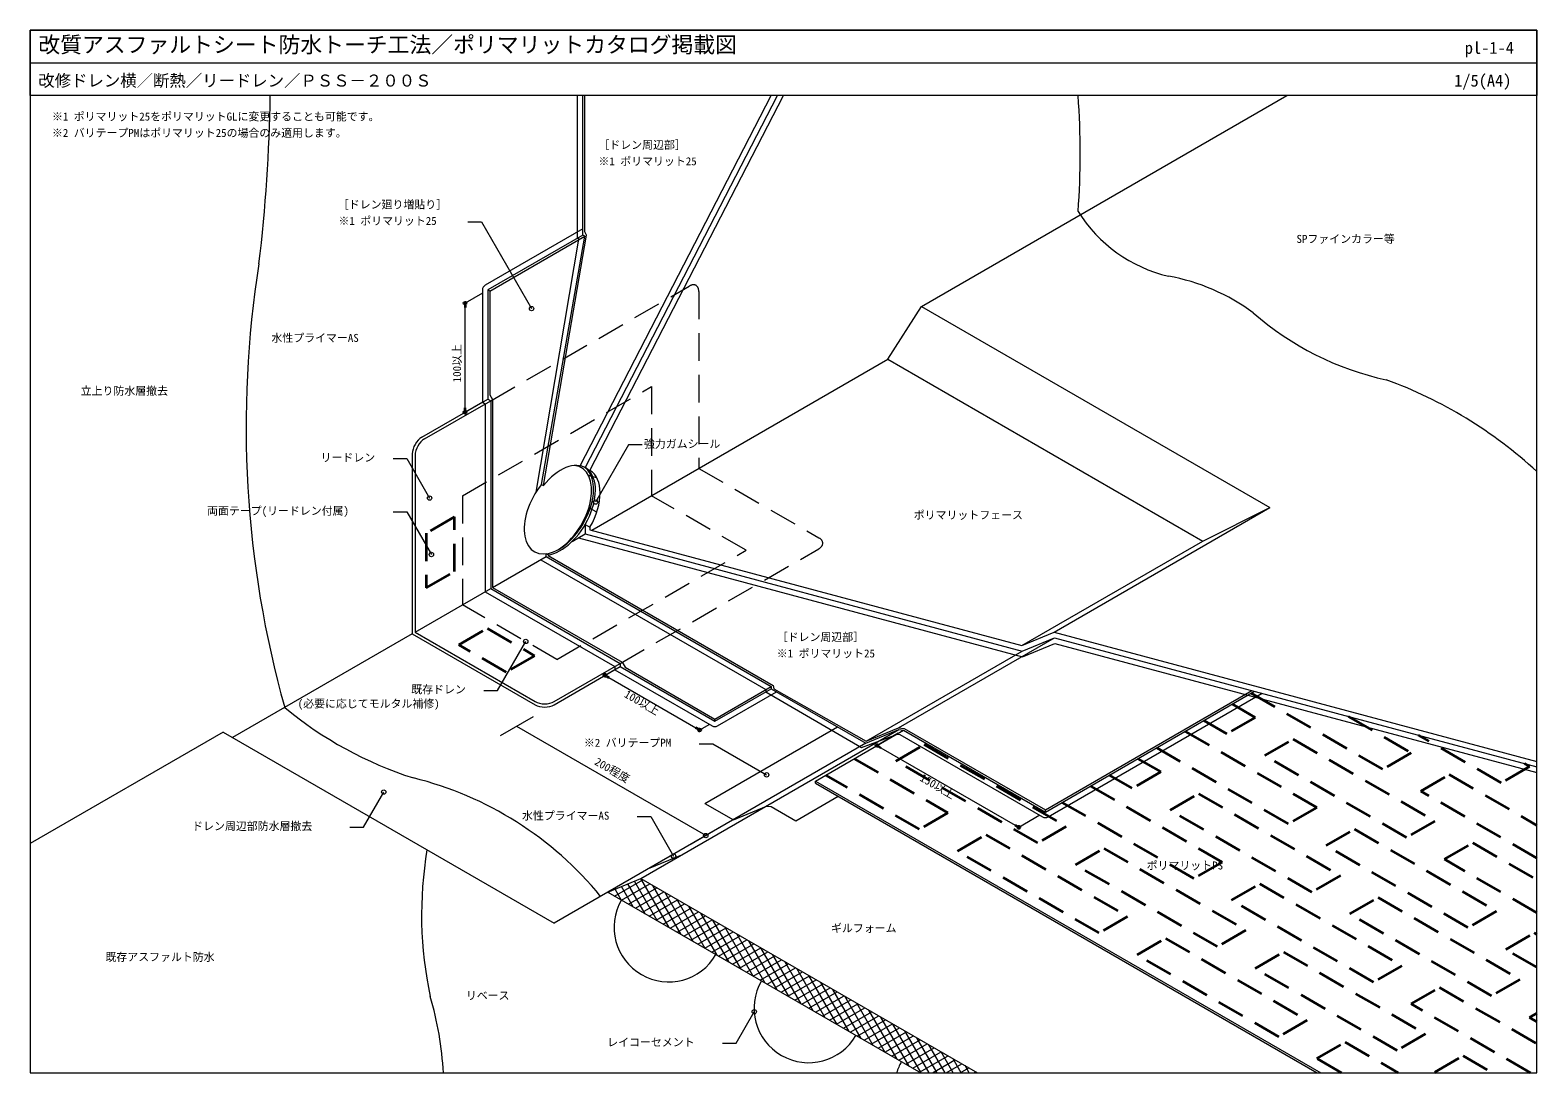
# Model space of a CAD drawing. Units: millimetres, scale not verified. Extents: x -690 to 690, y -478 to 477.
import ezdxf
from ezdxf.enums import TextEntityAlignment as Align

# ---------------------------------------------------------------- set-up
doc = ezdxf.new("R2010")
doc.units = ezdxf.units.MM
doc.header["$LTSCALE"] = 2
doc.linetypes.add('USER1', pattern=[19.05, 12.7, -6.35])
for name, color, linetype, lineweight in [('0-0_0', 7, 'Continuous', 35), ('0-1_WAKU', 7, 'Continuous', 18), ('0-2_KUTAI', 3, 'USER1', 18), ('0-3_MOJI', 7, 'Continuous', 18), ('0-4_HATCH', 9, 'Continuous', 18), ('0-5_BOUSUI', 1, 'Continuous', 18), ('0-6_kanamono', 4, 'Continuous', 18), ('0-7_bousui2', 7, 'USER1', 35), ('0-9_sunpo', 7, 'Continuous', 18)]:
    doc.layers.add(name, color=color, linetype=linetype, lineweight=lineweight)
doc.styles.add('ＭＳ ゴシック', font='')
doc.styles.get('ＭＳ ゴシック').set_extended_font_data('MS Gothic')

msp = doc.modelspace()

# ---------------------------------------------------------------- linework, layer by layer
at = {"layer": '0-0_0', "lineweight": 18}
msp.add_line((-690.011, 447.493), (689.989, 447.493), dxfattribs=at)
at = {"layer": '0-0_0'}
for p, q in [((-291.701, 228.457), (-291.701, 226.457)), ((-291.701, 225.457), (-291.701, 223.457)), ((-291.701, 129.457), (-291.701, 131.457)), ((-291.701, 126.457), (-291.701, 128.457)), ((-164.326, -113.003), (-162.593, -114.003)), ((-161.727, -114.503), (-159.995, -115.503)), ((-78.589, -162.503), (-80.321, -161.503)), ((-75.991, -164.003), (-77.723, -163.003)), ((84.787, -177.177), (86.519, -178.177)), ((87.386, -178.677), (89.118, -179.677)), ((213.825, -251.677), (212.093, -250.677)), ((216.423, -253.177), (214.691, -252.177))]:
    msp.add_line(p, q, dxfattribs=at)
for centre in [(-291.701, 227.457), (-291.701, 127.457), (-163.46, -113.503), (-76.857, -163.503), (85.653, -177.677), (215.557, -252.677)]:
    msp.add_circle(centre, 1, dxfattribs=at)
at = {"layer": '0-1_WAKU'}
for points in [[(-690.011, -477.507), (689.989, -477.507), (689.989, 477.493), (-690.011, 477.493)], [(689.989, 417.493), (-690.011, 417.493), (-690.011, 477.493), (689.989, 477.493)]]:
    msp.add_lwpolyline(points, close=True, dxfattribs=at)
at = {"layer": '0-2_KUTAI'}
for p in [(-294.111, 51.065), (-207.509, -98.935)]:
    msp.add_line(p, (-294.111, -48.935), dxfattribs=at)
at = {"layer": '0-2_KUTAI', "linetype": 'Continuous'}
msp.add_line((-340.011, -75.435), (-504.555, -170.435), dxfattribs=at)
at = {"layer": '0-2_KUTAI'}
for points in [[(-294.111, 51.065), (-120.906, 151.065), (-120.906, 51.065)], [(-207.509, -98.935), (-34.304, 1.065), (-120.906, 51.065)]]:
    msp.add_lwpolyline(points, dxfattribs=at)
at = {"layer": '0-3_MOJI'}
for p, q in [((-289.171, 301.89), (-276.671, 301.89)), ((-276.671, 301.89), (-230.784, 222.411)), ((-141.847, 97.653), (-172.073, 45.301)), ((-129.347, 97.653), (-141.847, 97.653)), ((-357.53, 85.151), (-345.03, 85.151)), ((-345.03, 85.151), (-324.134, 48.958)), ((-357.53, 36.367), (-345.03, 36.367)), ((-345.03, 36.367), (-322.448, -2.745)), ((-261.984, -127.223), (-236.116, -82.419)), ((-274.484, -127.223), (-261.984, -127.223)), ((-229.403, -151.575), (-259.366, -168.874)), ((-71.179, -260.225), (-244.384, -160.225)), ((-77.363, -176.024), (-64.863, -176.024)), ((-64.863, -176.024), (-15.441, -204.558)), ((-384.66, -252.426), (-366.111, -220.298)), ((-134.036, -242.83), (-121.536, -242.83)), ((-121.536, -242.83), (-100.64, -279.023)), ((-397.16, -252.426), (-384.66, -252.426)), ((-54.647, -250.68), (-84.61, -267.979)), ((-43.472, -450.336), (-26.816, -421.486)), ((-55.972, -450.336), (-43.472, -450.336))]:
    msp.add_line(p, q, dxfattribs=at)
for centre in [(-230.784, 222.411), (-324.134, 48.958), (-172.073, 45.301), (-322.448, -2.745), (-236.116, -82.419), (-15.441, -204.558), (-366.111, -220.298), (-71.179, -260.225), (-100.64, -279.023), (-26.816, -421.486)]:
    msp.add_circle(centre, 2, dxfattribs=at)
at = {"layer": '0-4_HATCH'}
for p, q in [((-154.7, -315.569), (-128.719, -300.569)), ((-115.739, -338.063), (-136.568, -301.986)), ((-104.741, -344.413), (-130.646, -299.544)), ((-159.733, -312.663), (-160.257, -311.755)), ((-148.735, -319.013), (-154.335, -309.313)), ((-137.736, -325.363), (-148.413, -306.871)), ((-148.35, -319.235), (-122.369, -304.235)), ((-126.738, -331.713), (-142.491, -304.428)), ((-142, -322.902), (-116.019, -307.902)), ((-135.65, -326.568), (-109.669, -311.568)), ((-129.3, -330.234), (-103.319, -315.234)), ((-93.742, -350.763), (-119.723, -305.763)), ((-82.744, -357.113), (-108.724, -312.113)), ((-122.95, -333.9), (-96.969, -318.9)), ((-116.6, -337.566), (-90.619, -322.566)), ((-110.25, -341.232), (-84.269, -326.232)), ((-103.9, -344.899), (-77.919, -329.899)), ((-71.745, -363.463), (-97.726, -318.463)), ((-60.746, -369.813), (-86.727, -324.813)), ((-49.748, -376.163), (-75.729, -331.163)), ((-97.55, -348.565), (-71.569, -333.565)), ((-91.2, -352.231), (-65.219, -337.231)), ((-84.85, -355.897), (-58.869, -340.897)), ((-78.5, -359.563), (-52.519, -344.563)), ((-38.749, -382.513), (-64.73, -337.513)), ((-27.751, -388.863), (-53.732, -343.863)), ((-72.15, -363.229), (-46.169, -348.229)), ((-65.8, -366.896), (-39.819, -351.896)), ((-59.45, -370.562), (-33.469, -355.562)), ((-16.752, -395.213), (-42.733, -350.213)), ((-5.754, -401.563), (-31.735, -356.563)), ((-53.1, -374.228), (-27.119, -359.228)), ((-46.75, -377.894), (-20.769, -362.894)), ((-40.4, -381.56), (-14.419, -366.56)), ((-34.05, -385.227), (-8.069, -370.227)), ((5.245, -407.913), (-20.736, -362.913)), ((16.243, -414.263), (-9.738, -369.263)), ((-27.7, -388.893), (-1.719, -373.893)), ((-21.35, -392.559), (4.631, -377.559)), ((-15, -396.225), (10.981, -381.225)), ((-8.65, -399.891), (17.331, -384.891)), ((27.242, -420.613), (1.261, -375.613)), ((38.24, -426.963), (12.259, -381.963)), ((-2.3, -403.557), (23.681, -388.557)), ((4.05, -407.224), (30.031, -392.224)), ((10.4, -410.89), (36.381, -395.89)), ((16.75, -414.556), (42.731, -399.556)), ((49.239, -433.313), (23.258, -388.313)), ((60.237, -439.663), (34.257, -394.663)), ((23.1, -418.222), (49.081, -403.222)), ((29.45, -421.888), (55.431, -406.888)), ((35.8, -425.554), (61.781, -410.554)), ((71.236, -446.013), (45.255, -401.013)), ((82.234, -452.363), (56.254, -407.363)), ((93.233, -458.713), (67.252, -413.713)), ((42.15, -429.221), (68.131, -414.221)), ((48.5, -432.887), (74.481, -417.887)), ((54.85, -436.553), (80.831, -421.553)), ((61.2, -440.219), (87.181, -425.219)), ((104.231, -465.063), (78.251, -420.063)), ((115.23, -471.413), (89.249, -426.413)), ((67.55, -443.885), (93.531, -428.885)), ((73.9, -447.551), (99.881, -432.551)), ((80.25, -451.218), (106.231, -436.218)), ((86.6, -454.884), (112.581, -439.884)), ((126.081, -477.507), (100.248, -432.763)), ((133.413, -477.507), (111.246, -439.113)), ((92.95, -458.55), (118.931, -443.55)), ((99.3, -462.216), (125.281, -447.216)), ((105.65, -465.882), (131.631, -450.882)), ((112, -469.549), (137.981, -454.549)), ((140.745, -477.507), (122.245, -445.463)), ((148.078, -477.507), (133.243, -451.813)), ((118.35, -473.215), (144.331, -458.215)), ((124.7, -476.881), (150.681, -461.881)), ((136.315, -477.507), (157.031, -465.547)), ((155.41, -477.507), (144.242, -458.163)), ((162.742, -477.507), (155.24, -464.513)), ((149.015, -477.507), (163.381, -469.213)), ((161.715, -477.507), (169.731, -472.879)), ((170.075, -477.507), (166.239, -470.863)), ((174.415, -477.507), (176.081, -476.546)), ((177.407, -477.507), (177.237, -477.213))]:
    msp.add_line(p, q, dxfattribs=at)
at = {"layer": '0-5_BOUSUI'}
for p, q in [((-186.287, 78.455), (-11.258, 417.493)), ((-181.571, 76.691), (-5.631, 417.493)), ((126.413, 224.351), (460.943, 417.493)), ((-183.801, 295.527), (-273.229, 243.895)), ((-268.997, 238.565), (-182.069, 288.753)), ((-268.997, 238.565), (-270.729, 239.565)), ((-175.656, 19.456), (95.6, 176.065)), ((95.6, 176.065), (383.912, 9.608)), ((-170.938, 67.461), (-178.487, 69.484)), ((-221.682, 61.356), (-219.95, 60.356)), ((-171.055, 35.946), (-178.308, 40.134)), ((247.849, -73.841), (445.373, 40.199)), ((383.912, 9.608), (445.373, 40.199)), ((-193.696, 9.04), (-181.571, 16.041)), ((-181.571, 24.79), (-177.24, 22.29)), ((-181.571, 24.79), (-181.571, 16.041)), ((-177.24, 22.29), (-177.24, 19.88)), ((218.186, -86.074), (383.912, 9.608)), ((-266.398, -32.935), (-217.416, -4.655)), ((-217.416, -4.655), (-217.416, -2.105)), ((-215.684, -3.105), (-217.416, -2.105)), ((-215.684, -3.655), (-214.394, -2.91)), ((-215.684, -3.105), (-215.684, -3.655)), ((105.365, -161.383), (248.178, -78.93)), ((75.703, -173.615), (218.516, -91.162)), ((-62.883, -153.435), (-11.302, -123.655)), ((-62.883, -155.435), (-11.302, -125.655)), ((-60.383, -159.765), (-6.302, -128.542)), ((239.845, -236.655), (429.078, -127.401)), ((239.845, -238.655), (431.444, -128.035)), ((242.345, -242.985), (438.274, -129.866)), ((-513.216, -165.435), (-690.011, -267.507)), ((-513.216, -165.435), (-210.107, -340.435)), ((-130.558, -299.507), (105.611, -163.155)), ((-71.924, -230.655), (49.32, -160.655)), ((-62.883, -155.435), (-62.883, -153.435)), ((29.223, -210.257), (109.942, -163.655)), ((29.223, -210.257), (492.114, -477.507)), ((29.223, -212.257), (29.223, -210.257)), ((29.223, -212.257), (488.65, -477.507)), ((11.171, -246.63), (49.965, -224.232)), ((239.845, -238.655), (239.845, -236.655)), ((-123.523, -290.446), (-93.212, -277.946)), ((-160.869, -312.007), (-210.107, -340.435)), ((-160.869, -312.007), (-39.626, -382.007))]:
    msp.add_line(p, q, dxfattribs=at)
for points in [[(-226.608, 54.456), (-187.594, 286.17), (-188.801, 286.866), (-188.801, 417.493)], [(-221.682, 61.356), (-182.069, 288.753), (-183.801, 289.753), (-183.801, 417.493)], [(-219.95, 60.356), (-180.337, 289.753), (-182.069, 292.753), (-182.069, 417.493)], [(-181.571, 76.691), (-177.24, 74.191), (-0.011, 417.493)], [(-183.801, 289.753), (-270.729, 239.565), (-270.729, 139.565), (-268.131, 138.065), (-268.131, -33.935), (-149.485, -102.435), (-149.485, -105.435), (-62.883, -155.435)], [(-275.729, 239.565), (-275.729, 136.678), (-273.131, 135.178), (-273.131, -36.822), (-154.485, -105.322), (-154.485, -108.322), (-65.383, -159.765)], [(-268.997, 238.565), (-268.997, 143.565), (-266.398, 139.065), (-266.398, -32.935), (-147.753, -101.435), (-145.155, -105.935), (-62.883, -153.435)], [(95.6, 176.065), (126.413, 224.351), (445.373, 40.199)], [(-181.571, 16.041), (218.516, -91.162), (248.178, -78.93), (689.989, -197.313)], [(-177.24, 19.88), (218.186, -86.074), (247.849, -73.841), (689.989, -192.313)], [(-187.694, 12.505), (218.857, -96.43), (248.519, -84.197), (689.989, -202.489)], [(-222.416, -7.542), (-16.302, -126.542), (-16.302, -128.542), (71.519, -179.372), (104.513, -167.353), (106.53, -167.586), (237.352, -242.989)], [(-217.416, -4.655), (-11.302, -123.655), (-11.302, -125.655), (75.3, -175.655), (105.611, -163.155), (109.942, -163.655), (239.845, -238.655)], [(-215.684, -3.655), (-9.57, -122.655), (-8.739, -125.755), (75.703, -173.615), (105.365, -161.383), (110.497, -161.975), (239.845, -236.655)], [(75.3, -175.655), (-160.869, -312.007), (125.785, -477.507)], [(-71.924, -230.655), (-45.943, -245.655), (-15.632, -233.155), (-11.302, -233.655), (11.171, -246.63)], [(-160.869, -312.007), (-130.558, -299.507), (177.747, -477.507)]]:
    msp.add_lwpolyline(points, dxfattribs=at)
for centre, radius, start, end in [((-1952.643, 440.098), 1482.79, 353.15738, 359.12648), ((-427.581, 364.462), 699.37, 355.65132, 4.34868), ((383.692, 382.995), 134.529, 212.13742, 256.62375), ((458.54, 114.026), 950.768, 170.95875, 195.67768), ((319.847, 69.656), 185.371, 53.44807, 79.83263), ((-270.729, 239.565), 5, 120, 180), ((610.762, 425.307), 274.459, 228.87378, 257.66099), ((411.255, -229.358), 411.41, 47.35068, 69.97836), ((-230.122, 131.318), 355.812, 230.41415, 252.18404), ((-62.883, -155.435), 5, 240, 300), ((-415.339, -517.779), 319.603, 39.17644, 76.17843), ((239.845, -238.655), 5, 240, 300), ((24.302, -332.463), 355.812, 170.41415, 192.18404), ((-105.156, -344.173), 50, 150, 330), ((23.077, -418.209), 50, 150, 330), ((-630.441, -496.608), 319.603, 3.42631, 16.17843), ((151.31, -492.244), 50, 150, 162.85871)]:
    msp.add_arc(centre, radius, start, end, dxfattribs=at)
for centre, start_param, end_param in [((-204.045, 37.765), 0.41046207, 4.45110278), ((-205.777, 38.765), 4.45110278, 9.38623399), ((-207.509, 37.765), 0.81264949, 3.40237717), ((-199.715, 35.265), 1.57079633, 3.14159265)]:
    msp.add_ellipse(centre, major_axis=(-22.474, -38.926), ratio=0.57735, start_param=start_param, end_param=end_param, dxfattribs=at)
at = {"layer": '0-6_kanamono', "linetype": 'USER1'}
for p, q in [((-268.131, 138.065), (-86.265, 243.065)), ((-77.605, 238.065), (-77.605, 76.065)), ((-77.605, 76.065), (32.38, 12.565)), ((-149.485, -102.435), (32.38, 2.565))]:
    msp.add_line(p, q, dxfattribs=at)
at = {"layer": '0-6_kanamono'}
for p, q in [((-331.35, 104.565), (-270.729, 139.565)), ((-328.752, 103.065), (-268.131, 138.065)), ((-340.011, 89.565), (-340.011, -75.435)), ((-337.413, -73.935), (-268.131, -33.935)), ((-340.011, -75.435), (-227.427, -140.435)), ((-210.107, -137.435), (-149.485, -102.435)), ((-210.107, -140.435), (-149.485, -105.435))]:
    msp.add_line(p, q, dxfattribs=at)
msp.add_lwpolyline([(-337.413, 88.065), (-337.413, -73.935), (-227.427, -137.435)], dxfattribs=at)
at = {"layer": '0-6_kanamono', "linetype": 'USER1'}
for centre, major_axis, start_param, end_param in [((-86.265, 233.065), (-6.124, -10.607), 2.35619449, 3.92699082), ((23.72, 7.565), (12.247, 0), 5.49778714, 7.06858347)]:
    msp.add_ellipse(centre, major_axis=major_axis, ratio=0.57735, start_param=start_param, end_param=end_param, dxfattribs=at)
at = {"layer": '0-6_kanamono'}
for centre, major_axis in [((-331.35, 94.565), (-6.124, -10.607)), ((-328.752, 93.065), (-6.124, -10.607)), ((-218.767, -132.435), (12.247, 0)), ((-218.767, -135.435), (12.247, 0))]:
    msp.add_ellipse(centre, major_axis=major_axis, ratio=0.57735, start_param=3.92699082, end_param=5.49778714, dxfattribs=at)
at = {"layer": '0-7_bousui2'}
for points in [[(-327.346, 16.643), (-327.346, -33.357), (-301.365, -18.357), (-301.365, 31.643)], [(-253.936, -110.506), (-297.238, -85.506), (-271.257, -70.506), (-227.956, -95.506)], [(102.964, -191.895), (128.945, -176.895), (258.849, -251.895), (232.868, -266.895)], [(440.714, -186.895), (466.695, -171.895), (596.599, -246.895), (570.618, -261.895)], [(354.112, -236.895), (380.092, -221.895), (509.996, -296.895), (484.015, -311.895)], [(159.256, -274.395), (185.237, -259.395), (315.141, -334.395), (289.16, -349.395)], [(497.006, -269.395), (522.987, -254.395), (652.89, -329.395), (626.91, -344.395)], [(267.509, -286.895), (293.49, -271.895), (423.394, -346.895), (397.413, -361.895)], [(410.403, -319.395), (436.384, -304.395), (566.288, -379.395), (540.307, -394.395)], [(518.656, -331.895), (544.637, -316.895), (674.541, -391.895), (648.56, -406.895)], [(323.801, -369.395), (349.782, -354.395), (479.685, -429.395), (453.705, -444.395)], [(432.054, -381.895), (458.035, -366.895), (587.939, -441.895), (561.958, -456.895)]]:
    msp.add_lwpolyline(points, close=True, dxfattribs=at)
for points in [[(517.069, -150.979), (574.948, -184.395), (548.967, -199.395), (428.406, -129.789)], [(411.086, -139.789), (432.054, -151.895), (406.073, -166.895), (385.105, -154.789)], [(367.784, -164.789), (488.346, -234.395), (462.365, -249.395), (341.804, -179.789)], [(678.672, -194.28), (683.201, -196.895), (657.221, -211.895), (581.71, -168.299)], [(64.675, -189.789), (150.596, -239.395), (124.615, -254.395), (38.695, -204.789)], [(324.483, -189.789), (345.451, -201.895), (319.471, -216.895), (298.502, -204.789)], [(689.989, -280.814), (583.608, -219.395), (609.589, -204.395), (689.989, -250.814)], [(281.182, -214.789), (401.743, -284.395), (375.762, -299.395), (255.201, -229.789)], [(689.989, -330.814), (605.259, -281.895), (631.24, -266.895), (689.989, -300.814)], [(689.989, -380.814), (661.551, -364.395), (687.531, -349.395), (689.989, -350.814)], [(684.262, -477.507), (574.948, -414.395), (600.929, -399.395), (689.989, -450.814)], [(689.989, -430.814), (683.201, -426.895), (689.989, -422.976)], [(511.056, -477.507), (488.346, -464.395), (514.326, -449.395), (563.018, -477.507)], [(597.659, -477.507), (596.599, -476.895), (622.58, -461.895), (649.621, -477.507)]]:
    msp.add_lwpolyline(points, dxfattribs=at)
at = {"layer": '0-9_sunpo'}
for p, q in [((-275.729, 236.678), (-291.701, 227.457)), ((-291.701, 131.457), (-291.701, 223.457)), ((-275.729, 136.678), (-291.701, 127.457)), ((-154.485, -108.322), (-163.46, -113.503)), ((-159.995, -115.503), (-80.321, -161.503)), ((-67.883, -158.322), (-76.857, -163.503)), ((104.942, -166.542), (85.653, -177.677)), ((89.118, -179.677), (212.093, -250.677)), ((234.845, -241.542), (215.557, -252.677))]:
    msp.add_line(p, q, dxfattribs=at)

# ---------------------------------------------------------------- texts
at = {"layer": '0-1_WAKU', "style": 'ＭＳ ゴシック'}
for s, height, p in [('改質アスファルトシート防水トーチ工法／ポリマリットカタログ掲載図', 14.66, (-682.511, 452.493)), ('pl-1-4', 11, (624.012, 452.493)), ('改修ドレン横／断熱／リードレン／ＰＳＳ－２００Ｓ', 11, (-682.511, 422.493)), ('1/5(A4)', 11, (614.266, 422.493))]:
    msp.add_text(s, height=height, dxfattribs=at).set_placement(p, align=Align.BOTTOM_LEFT)
at = {"layer": '0-3_MOJI', "style": 'ＭＳ ゴシック'}
for s, p in [('※1 ポリマリット25をポリマリットGLに変更することも可能です。', (-670.011, 392.493)), ('※2 バリテープPMはポリマリット25の場合のみ適用します。', (-670.011, 377.493)), ('［ドレン周辺部］', (-169.48, 366.501)), ('※1 ポリマリット25', (-169.48, 351.501)), ('［ドレン廻り増貼り］', (-408.12, 311.89)), ('※1 ポリマリット25', (-407.625, 296.89)), ('SPファインカラー等', (469.847, 280.399)), ('水性プライマーAS', (-469.021, 189.74)), ('立上り防水層撤去', (-643.717, 141.222)), ('強力ガムシール', (-127.847, 92.653)), ('リードレン', (-424.004, 80.151)), ('両面テープ(リードレン付属)', (-527.964, 31.367)), ('ポリマリットフェース', (119.307, 27.498)), ('［ドレン周辺部］', (-6.203, -84.244)), ('※1 ポリマリット25', (-6.203, -99.244)), ('既存ドレン', (-340.958, -132.223)), ('(必要に応じてモルタル補修)', (-444.918, -145.223)), ('※2 バリテープPM', (-182.823, -181.024)), ('ドレン周辺部防水層撤去', (-541.604, -257.426)), ('水性プライマーAS', (-239.495, -247.83)), ('ポリマリットPS', (332.588, -293.435)), ('ギルフォーム', (43.522, -350.887)), ('既存アスファルト防水', (-621.024, -377.261)), ('リベース', (-290.957, -412.53)), ('レイコーセメント', (-161.432, -455.336))]:
    msp.add_text(s, height=7.331, dxfattribs=at).set_placement(p, align=Align.BOTTOM_LEFT)
msp.add_text('200程度', height=7.331, rotation=330, dxfattribs=at).set_placement((-174.918, -196.551), align=Align.BOTTOM_LEFT)
at = {"layer": '0-9_sunpo', "style": 'ＭＳ ゴシック'}
for s, rotation, p in [('100以上', 90, (-293.191, 154.995)), ('100以上', 330, (-147.694, -134.759)), ('150以上', 330, (123.07, -211.433))]:
    msp.add_text(s, height=7.331, rotation=rotation, dxfattribs=at).set_placement(p, align=Align.BOTTOM_LEFT)

doc.saveas('drawing.dxf')
